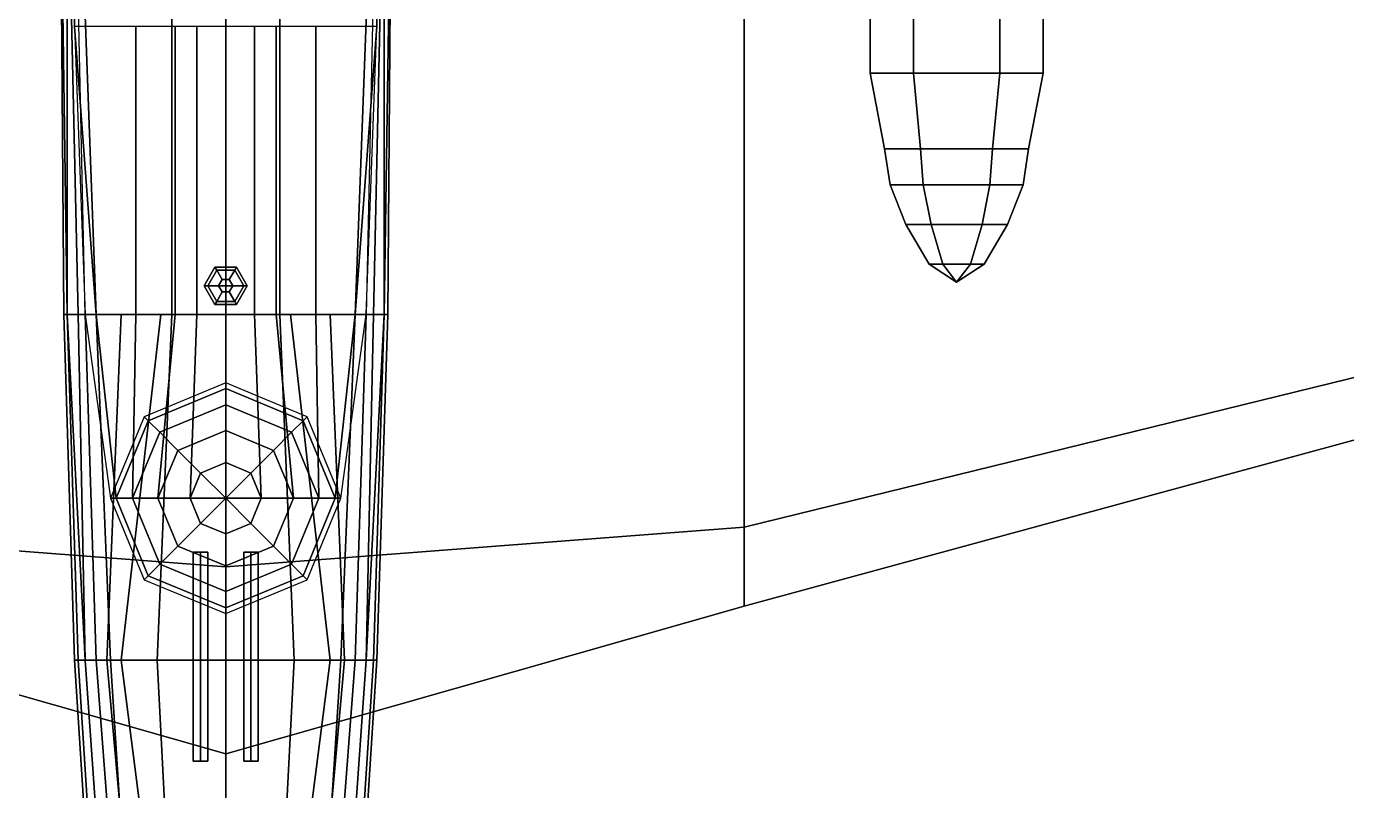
# Model space of a CAD drawing. Header units: millimetres. Extents: x -6.8 to 6.8, y -5.7 to 7.9.
# Drawn here: x -0.554 to 3.113, y -1.052 to 1.07 of the extents above; entities that cross this region are included whole.
import ezdxf

# ---------------------------------------------------------------- set-up
doc = ezdxf.new("R2010")
doc.units = ezdxf.units.MM
for name, color, linetype in [('gun', 1, 'Continuous'), ('hull_addons', 6, 'Continuous'), ('turret', 2, 'Continuous'), ('wing1', 5, 'Continuous'), ('wing2', 6, 'Continuous')]:
    doc.layers.add(name, color=color, linetype=linetype)

msp = doc.modelspace()

# ---------------------------------------------------------------- linework, layer by layer
for points in [[(-0.44, 0.27, 2.06), (-0.45, 0.27, 2.3095), (-0.46, 1.63, 2.1795), (-0.44, 1.63, 1.93)], [(-0.45, 0.27, 2.3095), (-0.44, 0.27, 2.57), (-0.46, 1.63, 2.3), (-0.46, 1.63, 2.1795)], [(-0.44, 0.27, 2.57), (-0.41, 0.27, 2.73), (-0.44, 1.63, 2.6), (-0.46, 1.63, 2.3)], [(-0.36, 0.27, 1.89), (-0.44, 0.27, 2.06), (-0.44, 1.63, 1.93), (-0.41, 1.63, 1.76)], [(-0.41, 0.27, 2.73), (-0.39, 0.27, 2.83), (-0.42, 1.63, 2.7), (-0.44, 1.63, 2.6)], [(-0.15, 0.27, 1.82), (-0.36, 0.27, 1.89), (-0.41, 1.63, 1.76), (-0.15, 1.63, 1.69)], [(0, 0.27, 1.81), (-0.15, 0.27, 1.82), (-0.15, 1.63, 1.69), (0, 1.63, 1.68)], [(0, 1.63, 1.68), (0.15, 1.63, 1.69), (0.15, 0.27, 1.82), (0, 0.27, 1.81)], [(0.15, 1.63, 1.69), (0.41, 1.63, 1.76), (0.36, 0.27, 1.89), (0.15, 0.27, 1.82)], [(0.41, 1.63, 1.76), (0.44, 1.63, 1.93), (0.44, 0.27, 2.06), (0.36, 0.27, 1.89)], [(0.44, 1.63, 2.6), (0.42, 1.63, 2.7), (0.39, 0.27, 2.83), (0.41, 0.27, 2.73)], [(0.46, 1.63, 2.3), (0.44, 1.63, 2.6), (0.41, 0.27, 2.73), (0.44, 0.27, 2.57)], [(0.44, 1.63, 1.93), (0.46, 1.63, 2.1795), (0.45, 0.27, 2.3095), (0.44, 0.27, 2.06)], [(0.46, 1.63, 2.1795), (0.46, 1.63, 2.3), (0.44, 0.27, 2.57), (0.45, 0.27, 2.3095)], [(-0.03, 0.402, 3.42), (-0.06, 0.35, 3.42), (-0.05, 0.35, 3.51), (-0.025, 0.3933, 3.51)], [(-0.03, 0.402, 3.32), (-0.06, 0.35, 3.31), (-0.06, 0.35, 3.42), (-0.03, 0.402, 3.42)], [(-0.025, 0.3933, 3.51), (-0.05, 0.35, 3.51), (-0.02, 0.35, 4.19), (-0.01, 0.3673, 4.19)], [(0.03, 0.402, 3.42), (-0.03, 0.402, 3.42), (-0.025, 0.3933, 3.51), (0.025, 0.3933, 3.51)], [(0.03, 0.402, 3.32), (-0.03, 0.402, 3.32), (-0.03, 0.402, 3.42), (0.03, 0.402, 3.42)], [(0.025, 0.3933, 3.51), (-0.025, 0.3933, 3.51), (-0.01, 0.3673, 4.19), (0.01, 0.3673, 4.19)], [(0.01, 0.3673, 4.19), (-0.01, 0.3673, 4.19), (-0.02, 0.35, 4.19), (0.02, 0.35, 4.19)], [(0.05, 0.35, 3.51), (0.025, 0.3933, 3.51), (0.01, 0.3673, 4.19), (0.02, 0.35, 4.19)], [(0.06, 0.35, 3.42), (0.03, 0.402, 3.42), (0.025, 0.3933, 3.51), (0.05, 0.35, 3.51)], [(0.06, 0.35, 3.31), (0.03, 0.402, 3.32), (0.03, 0.402, 3.42), (0.06, 0.35, 3.42)], [(-0.06, 0.35, 3.42), (-0.03, 0.298, 3.42), (-0.025, 0.3067, 3.51), (-0.05, 0.35, 3.51)], [(-0.06, 0.35, 3.31), (-0.03, 0.298, 3.31), (-0.03, 0.298, 3.42), (-0.06, 0.35, 3.42)], [(-0.05, 0.35, 3.51), (-0.025, 0.3067, 3.51), (-0.01, 0.3327, 4.19), (-0.02, 0.35, 4.19)], [(-0.025, 0.3067, 3.51), (0.025, 0.3067, 3.51), (0.01, 0.3327, 4.19), (-0.01, 0.3327, 4.19)], [(0.02, 0.35, 4.19), (-0.02, 0.35, 4.19), (-0.01, 0.3327, 4.19), (0.01, 0.3327, 4.19)], [(0.025, 0.3067, 3.51), (0.05, 0.35, 3.51), (0.02, 0.35, 4.19), (0.01, 0.3327, 4.19)], [(0.03, 0.298, 3.42), (0.06, 0.35, 3.42), (0.05, 0.35, 3.51), (0.025, 0.3067, 3.51)], [(0.03, 0.298, 3.31), (0.06, 0.35, 3.31), (0.06, 0.35, 3.42), (0.03, 0.298, 3.42)], [(-0.03, 0.298, 3.42), (0.03, 0.298, 3.42), (0.025, 0.3067, 3.51), (-0.025, 0.3067, 3.51)], [(-0.03, 0.298, 3.31), (0.03, 0.298, 3.31), (0.03, 0.298, 3.42), (-0.03, 0.298, 3.42)], [(-0.42, -0.69, 2.3), (-0.41, -0.69, 2.56), (-0.44, 0.27, 2.57), (-0.45, 0.27, 2.3095)], [(-0.39, -0.69, 2.03), (-0.42, -0.69, 2.3), (-0.45, 0.27, 2.3095), (-0.44, 0.27, 2.06)], [(-0.41, -0.69, 2.56), (-0.39, -0.69, 2.72), (-0.41, 0.27, 2.73), (-0.44, 0.27, 2.57)], [(-0.32, -0.69, 1.91), (-0.39, -0.69, 2.03), (-0.44, 0.27, 2.06), (-0.36, 0.27, 1.89)], [(-0.39, -0.69, 2.72), (-0.36, -0.69, 2.82), (-0.39, 0.27, 2.83), (-0.41, 0.27, 2.73)], [(-0.36, -0.69, 2.82), (-0.33, -0.69, 2.85), (-0.29, 0.27, 2.89), (-0.39, 0.27, 2.83)], [(-0.19, -0.69, 1.83), (-0.32, -0.69, 1.91), (-0.36, 0.27, 1.89), (-0.15, 0.27, 1.82)], [(-0.33, -0.69, 2.85), (-0.29, -0.69, 2.87), (-0.18, 0.27, 2.94), (-0.29, 0.27, 2.89)], [(-0.29, -0.69, 2.87), (0, -0.69, 2.91), (0, 0.27, 2.98), (-0.18, 0.27, 2.94)], [(0, -0.69, 1.8), (-0.19, -0.69, 1.83), (-0.15, 0.27, 1.82), (0, 0.27, 1.81)], [(0, 0.27, 1.81), (0.15, 0.27, 1.82), (0.19, -0.69, 1.83), (0, -0.69, 1.8)], [(0.18, 0.27, 2.94), (0, 0.27, 2.98), (0, -0.69, 2.91), (0.29, -0.69, 2.87)], [(0.15, 0.27, 1.82), (0.36, 0.27, 1.89), (0.32, -0.69, 1.91), (0.19, -0.69, 1.83)], [(0.29, 0.27, 2.89), (0.18, 0.27, 2.94), (0.29, -0.69, 2.87), (0.33, -0.69, 2.85)], [(0.39, 0.27, 2.83), (0.29, 0.27, 2.89), (0.33, -0.69, 2.85), (0.36, -0.69, 2.82)], [(0.36, 0.27, 1.89), (0.44, 0.27, 2.06), (0.39, -0.69, 2.03), (0.32, -0.69, 1.91)], [(0.41, 0.27, 2.73), (0.39, 0.27, 2.83), (0.36, -0.69, 2.82), (0.39, -0.69, 2.72)], [(0.44, 0.27, 2.06), (0.45, 0.27, 2.3095), (0.42, -0.69, 2.3), (0.39, -0.69, 2.03)], [(0.44, 0.27, 2.57), (0.41, 0.27, 2.73), (0.39, -0.69, 2.72), (0.41, -0.69, 2.56)], [(0.45, 0.27, 2.3095), (0.44, 0.27, 2.57), (0.41, -0.69, 2.56), (0.42, -0.69, 2.3)], [(-0.28, -2.25, 2.12), (-0.32, -2.25, 2.2895), (-0.42, -0.69, 2.3), (-0.39, -0.69, 2.03)], [(-0.32, -2.25, 2.2895), (-0.31, -2.25, 2.52), (-0.41, -0.69, 2.56), (-0.42, -0.69, 2.3)], [(-0.31, -2.25, 2.52), (-0.28, -2.25, 2.64), (-0.39, -0.69, 2.72), (-0.41, -0.69, 2.56)], [(-0.22, -2.25, 2), (-0.28, -2.25, 2.12), (-0.39, -0.69, 2.03), (-0.32, -0.69, 1.91)], [(-0.28, -2.25, 2.64), (-0.24, -2.25, 2.71), (-0.36, -0.69, 2.82), (-0.39, -0.69, 2.72)], [(-0.24, -2.25, 2.71), (-0.19, -2.25, 2.75), (-0.33, -0.69, 2.85), (-0.36, -0.69, 2.82)], [(-0.19, -2.25, 2.75), (-0.09, -2.25, 2.8), (-0.29, -0.69, 2.87), (-0.33, -0.69, 2.85)], [(-0.11, -2.25, 1.92), (-0.22, -2.25, 2), (-0.32, -0.69, 1.91), (-0.19, -0.69, 1.83)], [(-0.09, -2.25, 2.8), (0, -2.25, 2.8), (0, -0.69, 2.91), (-0.29, -0.69, 2.87)], [(0, -2.25, 1.9), (-0.11, -2.25, 1.92), (-0.19, -0.69, 1.83), (0, -0.69, 1.8)], [(0, -0.69, 1.8), (0.19, -0.69, 1.83), (0.11, -2.25, 1.92), (0, -2.25, 1.9)], [(0.29, -0.69, 2.87), (0, -0.69, 2.91), (0, -2.25, 2.8), (0.09, -2.25, 2.8)], [(0.33, -0.69, 2.85), (0.29, -0.69, 2.87), (0.09, -2.25, 2.8), (0.19, -2.25, 2.75)], [(0.19, -0.69, 1.83), (0.32, -0.69, 1.91), (0.22, -2.25, 2), (0.11, -2.25, 1.92)], [(0.36, -0.69, 2.82), (0.33, -0.69, 2.85), (0.19, -2.25, 2.75), (0.24, -2.25, 2.71)], [(0.32, -0.69, 1.91), (0.39, -0.69, 2.03), (0.28, -2.25, 2.12), (0.22, -2.25, 2)], [(0.39, -0.69, 2.72), (0.36, -0.69, 2.82), (0.24, -2.25, 2.71), (0.28, -2.25, 2.64)], [(0.39, -0.69, 2.03), (0.42, -0.69, 2.3), (0.32, -2.25, 2.2895), (0.28, -2.25, 2.12)], [(0.41, -0.69, 2.56), (0.39, -0.69, 2.72), (0.28, -2.25, 2.64), (0.31, -2.25, 2.52)], [(0.42, -0.69, 2.3), (0.41, -0.69, 2.56), (0.31, -2.25, 2.52), (0.32, -2.25, 2.2895)]]:
    msp.add_3dface(points)
at = {"layer": 'gun'}
for points in [[(-0.09, -0.97, 2.92), (-0.07, -0.97, 2.94), (-0.07, -0.39, 2.94), (-0.09, -0.39, 2.92)], [(-0.07, -0.97, 2.9), (-0.09, -0.97, 2.92), (-0.09, -0.39, 2.92), (-0.07, -0.39, 2.9)], [(-0.07, -0.97, 2.94), (-0.05, -0.97, 2.92), (-0.05, -0.39, 2.92), (-0.07, -0.39, 2.94)], [(-0.05, -0.97, 2.92), (-0.07, -0.97, 2.9), (-0.07, -0.39, 2.9), (-0.05, -0.39, 2.92)], [(0.05, -0.97, 2.92), (0.07, -0.97, 2.94), (0.07, -0.39, 2.94), (0.05, -0.39, 2.92)], [(0.07, -0.97, 2.9), (0.05, -0.97, 2.92), (0.05, -0.39, 2.92), (0.07, -0.39, 2.9)], [(0.07, -0.97, 2.94), (0.09, -0.97, 2.92), (0.09, -0.39, 2.92), (0.07, -0.39, 2.94)], [(0.09, -0.97, 2.92), (0.07, -0.97, 2.9), (0.07, -0.39, 2.9), (0.09, -0.39, 2.92)], [(-0.09, -0.97, 2.92), (-0.07, -0.97, 2.9), (-0.05, -0.97, 2.92), (-0.07, -0.97, 2.94)], [(0.05, -0.97, 2.92), (0.07, -0.97, 2.9), (0.09, -0.97, 2.92), (0.07, -0.97, 2.94)]]:
    msp.add_3dface(points, dxfattribs=at)
at = {"layer": 'hull_addons'}
for points in [[(-0.42, 1.07, 2.66), (-0.42, 1.07, 2.79), (-0.42, 1.63, 2.79), (-0.42, 1.63, 2.7)], [(0.42, 1.63, 2.7), (0.42, 1.63, 2.79), (0.42, 1.07, 2.79), (0.42, 1.07, 2.66)], [(-0.36, 0.27, 2.92), (-0.25, 0.27, 3.16), (-0.25, 1.07, 3.27), (-0.42, 1.07, 2.79)], [(-0.39, 0.27, 2.83), (-0.36, 0.27, 2.92), (-0.42, 1.07, 2.79), (-0.42, 1.07, 2.66)], [(-0.25, 0.27, 3.16), (-0.14, 0.27, 3.27), (-0.14, 1.07, 3.41), (-0.25, 1.07, 3.27)], [(-0.14, 0.27, 3.27), (-0.08, 0.27, 3.3), (-0.08, 1.07, 3.44), (-0.14, 1.07, 3.41)], [(-0.08, 0.27, 3.3), (0, 0.27, 3.32), (0, 1.07, 3.45), (-0.08, 1.07, 3.44)], [(0.08, 1.07, 3.44), (0, 1.07, 3.45), (0, 0.27, 3.32), (0.08, 0.27, 3.3)], [(0.14, 1.07, 3.41), (0.08, 1.07, 3.44), (0.08, 0.27, 3.3), (0.14, 0.27, 3.27)], [(0.25, 1.07, 3.27), (0.14, 1.07, 3.41), (0.14, 0.27, 3.27), (0.25, 0.27, 3.16)], [(0.42, 1.07, 2.79), (0.25, 1.07, 3.27), (0.25, 0.27, 3.16), (0.36, 0.27, 2.92)], [(0.42, 1.07, 2.66), (0.42, 1.07, 2.79), (0.36, 0.27, 2.92), (0.39, 0.27, 2.83)], [(-0.32, -0.24, 2.85), (-0.3043, -0.24, 2.9889), (-0.36, 0.27, 2.92), (-0.39, 0.27, 2.83)], [(-0.3043, -0.24, 2.9889), (-0.2589, -0.24, 3.0781), (-0.25, 0.27, 3.16), (-0.36, 0.27, 2.92)], [(-0.2589, -0.24, 3.0781), (-0.1881, -0.24, 3.1489), (-0.14, 0.27, 3.27), (-0.25, 0.27, 3.16)], [(-0.1881, -0.24, 3.1489), (-0.0989, -0.24, 3.1943), (-0.08, 0.27, 3.3), (-0.14, 0.27, 3.27)], [(-0.0989, -0.24, 3.1943), (0, -0.24, 3.21), (0, 0.27, 3.32), (-0.08, 0.27, 3.3)], [(0.08, 0.27, 3.3), (0, 0.27, 3.32), (0, -0.24, 3.21), (0.0989, -0.24, 3.1943)], [(0.14, 0.27, 3.27), (0.08, 0.27, 3.3), (0.0989, -0.24, 3.1943), (0.1881, -0.24, 3.1489)], [(0.25, 0.27, 3.16), (0.14, 0.27, 3.27), (0.1881, -0.24, 3.1489), (0.2589, -0.24, 3.0781)], [(0.36, 0.27, 2.92), (0.25, 0.27, 3.16), (0.2589, -0.24, 3.0781), (0.3043, -0.24, 2.9889)], [(0.39, 0.27, 2.83), (0.36, 0.27, 2.92), (0.3043, -0.24, 2.9889), (0.32, -0.24, 2.85)]]:
    msp.add_3dface(points, dxfattribs=at)
at = {"layer": 'turret'}
for points in [[(0, 0.0643, 2.9889), (0, 0.08, 2.85), (-0.2263, -0.0137, 2.85), (-0.2152, -0.0248, 2.9889)], [(0.2152, -0.0248, 2.9889), (0.2263, -0.0137, 2.85), (0, 0.08, 2.85), (0, 0.0643, 2.9889)], [(0, 0.0189, 3.0781), (0, 0.0643, 2.9889), (-0.2152, -0.0248, 2.9889), (-0.1831, -0.0569, 3.0781)], [(0.1831, -0.0569, 3.0781), (0.2152, -0.0248, 2.9889), (0, 0.0643, 2.9889), (0, 0.0189, 3.0781)], [(0, -0.0519, 3.1489), (0, 0.0189, 3.0781), (-0.1831, -0.0569, 3.0781), (-0.133, -0.107, 3.1489)], [(0.133, -0.107, 3.1489), (0.1831, -0.0569, 3.0781), (0, 0.0189, 3.0781), (0, -0.0519, 3.1489)], [(-0.2152, -0.0248, 2.9889), (-0.2263, -0.0137, 2.85), (-0.32, -0.24, 2.85), (-0.3043, -0.24, 2.9889)], [(-0.1831, -0.0569, 3.0781), (-0.2152, -0.0248, 2.9889), (-0.3043, -0.24, 2.9889), (-0.2589, -0.24, 3.0781)], [(0.2589, -0.24, 3.0781), (0.3043, -0.24, 2.9889), (0.2152, -0.0248, 2.9889), (0.1831, -0.0569, 3.0781)], [(0.3043, -0.24, 2.9889), (0.32, -0.24, 2.85), (0.2263, -0.0137, 2.85), (0.2152, -0.0248, 2.9889)], [(-0.133, -0.107, 3.1489), (-0.1831, -0.0569, 3.0781), (-0.2589, -0.24, 3.0781), (-0.1881, -0.24, 3.1489)], [(0, -0.1411, 3.1943), (0, -0.0519, 3.1489), (-0.133, -0.107, 3.1489), (-0.0699, -0.1701, 3.1943)], [(0.0699, -0.1701, 3.1943), (0.133, -0.107, 3.1489), (0, -0.0519, 3.1489), (0, -0.1411, 3.1943)], [(0.1881, -0.24, 3.1489), (0.2589, -0.24, 3.0781), (0.1831, -0.0569, 3.0781), (0.133, -0.107, 3.1489)], [(-0.0699, -0.1701, 3.1943), (-0.133, -0.107, 3.1489), (-0.1881, -0.24, 3.1489), (-0.0989, -0.24, 3.1943)], [(0.0989, -0.24, 3.1943), (0.1881, -0.24, 3.1489), (0.133, -0.107, 3.1489), (0.0699, -0.1701, 3.1943)], [(0, -0.24, 3.21), (0, -0.1411, 3.1943), (-0.0699, -0.1701, 3.1943), (0, -0.24, 3.21)], [(0, -0.24, 3.21), (0.0699, -0.1701, 3.1943), (0, -0.1411, 3.1943), (0, -0.24, 3.21)], [(0, -0.24, 3.21), (-0.0699, -0.1701, 3.1943), (-0.0989, -0.24, 3.1943), (0, -0.24, 3.21)], [(0, -0.24, 3.21), (0.0989, -0.24, 3.1943), (0.0699, -0.1701, 3.1943), (0, -0.24, 3.21)], [(-0.3043, -0.24, 2.9889), (-0.32, -0.24, 2.85), (-0.2263, -0.4663, 2.85), (-0.2152, -0.4552, 2.9889)], [(-0.2589, -0.24, 3.0781), (-0.3043, -0.24, 2.9889), (-0.2152, -0.4552, 2.9889), (-0.1831, -0.4231, 3.0781)], [(-0.1881, -0.24, 3.1489), (-0.2589, -0.24, 3.0781), (-0.1831, -0.4231, 3.0781), (-0.133, -0.373, 3.1489)], [(-0.0989, -0.24, 3.1943), (-0.1881, -0.24, 3.1489), (-0.133, -0.373, 3.1489), (-0.0699, -0.3099, 3.1943)], [(0, -0.24, 3.21), (-0.0989, -0.24, 3.1943), (-0.0699, -0.3099, 3.1943), (0, -0.24, 3.21)], [(0, -0.24, 3.21), (-0.0699, -0.3099, 3.1943), (0, -0.3389, 3.1943), (0, -0.24, 3.21)], [(0, -0.24, 3.21), (0, -0.3389, 3.1943), (0.0699, -0.3099, 3.1943), (0, -0.24, 3.21)], [(0, -0.24, 3.21), (0.0699, -0.3099, 3.1943), (0.0989, -0.24, 3.1943), (0, -0.24, 3.21)], [(0.0699, -0.3099, 3.1943), (0.133, -0.373, 3.1489), (0.1881, -0.24, 3.1489), (0.0989, -0.24, 3.1943)], [(0.133, -0.373, 3.1489), (0.1831, -0.4231, 3.0781), (0.2589, -0.24, 3.0781), (0.1881, -0.24, 3.1489)], [(0.1831, -0.4231, 3.0781), (0.2152, -0.4552, 2.9889), (0.3043, -0.24, 2.9889), (0.2589, -0.24, 3.0781)], [(0.2152, -0.4552, 2.9889), (0.2263, -0.4663, 2.85), (0.32, -0.24, 2.85), (0.3043, -0.24, 2.9889)], [(-0.0699, -0.3099, 3.1943), (-0.133, -0.373, 3.1489), (0, -0.4281, 3.1489), (0, -0.3389, 3.1943)], [(0, -0.3389, 3.1943), (0, -0.4281, 3.1489), (0.133, -0.373, 3.1489), (0.0699, -0.3099, 3.1943)], [(-0.133, -0.373, 3.1489), (-0.1831, -0.4231, 3.0781), (0, -0.4989, 3.0781), (0, -0.4281, 3.1489)], [(0, -0.4281, 3.1489), (0, -0.4989, 3.0781), (0.1831, -0.4231, 3.0781), (0.133, -0.373, 3.1489)], [(-0.1831, -0.4231, 3.0781), (-0.2152, -0.4552, 2.9889), (0, -0.5443, 2.9889), (0, -0.4989, 3.0781)], [(0, -0.4989, 3.0781), (0, -0.5443, 2.9889), (0.2152, -0.4552, 2.9889), (0.1831, -0.4231, 3.0781)], [(-0.2152, -0.4552, 2.9889), (-0.2263, -0.4663, 2.85), (0, -0.56, 2.85), (0, -0.5443, 2.9889)], [(0, -0.5443, 2.9889), (0, -0.56, 2.85), (0.2263, -0.4663, 2.85), (0.2152, -0.4552, 2.9889)]]:
    msp.add_3dface(points, dxfattribs=at)
at = {"layer": 'wing1'}
for points in [[(0, -0.43, 2.45), (0, 2.13, 2.45), (-1.44, 2.11, 2.07), (-1.44, -0.32, 2.07)], [(-1.44, 2.11, 1.66), (0, 2.13, 1.84), (0, -0.43, 1.84), (-1.44, -0.32, 1.66)], [(-1.44, -0.54, 1.89), (0, -0.95, 2.06), (0, -0.43, 2.45), (-1.44, -0.32, 2.07)], [(-1.44, -0.32, 1.66), (0, -0.43, 1.84), (0, -0.95, 2.06), (-1.44, -0.54, 1.89)]]:
    msp.add_3dface(points, dxfattribs=at)
at = {"layer": 'wing2'}
for points in [[(1.91, 0.94, 1.2878), (1.79, 0.94, 1.08), (1.79, 2.48, 1.08), (1.91, 2.48, 1.2878)], [(1.79, 0.94, 1.08), (1.91, 0.94, 0.8722), (1.91, 2.48, 0.8722), (1.79, 2.48, 1.08)], [(1.91, 0.94, 0.8722), (2.15, 0.94, 0.8722), (2.15, 2.48, 0.8722), (1.91, 2.48, 0.8722)], [(2.15, 0.94, 1.2878), (1.91, 0.94, 1.2878), (1.91, 2.48, 1.2878), (2.15, 2.48, 1.2878)], [(2.27, 0.94, 1.08), (2.15, 0.94, 1.2878), (2.15, 2.48, 1.2878), (2.27, 2.48, 1.08)], [(2.15, 0.94, 0.8722), (2.27, 0.94, 1.08), (2.27, 2.48, 1.08), (2.15, 2.48, 0.8722)], [(0, -0.43, 2.45), (0, 2.13, 2.45), (1.44, 2.11, 2.07), (1.44, -0.32, 2.07)], [(1.44, 2.11, 1.66), (0, 2.13, 1.84), (0, -0.43, 1.84), (1.44, -0.32, 1.66)], [(1.44, -0.32, 2.07), (1.44, 2.11, 2.07), (4.01, 2.11, 2.34), (4.01, 0.31, 2.34)], [(4.01, 2.11, 2.08), (1.44, 2.11, 1.66), (1.44, -0.32, 1.66), (4.01, 0.31, 2.08)], [(1.79, 0.94, 1.08), (1.91, 0.94, 1.2878), (1.93, 0.73, 1.2532), (1.83, 0.73, 1.08)], [(1.91, 0.94, 0.8722), (1.79, 0.94, 1.08), (1.83, 0.73, 1.08), (1.93, 0.73, 0.9068)], [(2.15, 0.94, 0.8722), (1.91, 0.94, 0.8722), (1.93, 0.73, 0.9068), (2.13, 0.73, 0.9068)], [(1.91, 0.94, 1.2878), (2.15, 0.94, 1.2878), (2.13, 0.73, 1.2532), (1.93, 0.73, 1.2532)], [(2.15, 0.94, 1.2878), (2.27, 0.94, 1.08), (2.23, 0.73, 1.08), (2.13, 0.73, 1.2532)], [(2.27, 0.94, 1.08), (2.15, 0.94, 0.8722), (2.13, 0.73, 0.9068), (2.23, 0.73, 1.08)], [(1.8452, 0.63, 1.08), (1.83, 0.73, 1.08), (1.93, 0.73, 1.2532), (1.9376, 0.63, 1.24)], [(1.9376, 0.63, 0.92), (1.93, 0.73, 0.9068), (1.83, 0.73, 1.08), (1.8452, 0.63, 1.08)], [(2.1224, 0.63, 0.92), (2.13, 0.73, 0.9068), (1.93, 0.73, 0.9068), (1.9376, 0.63, 0.92)], [(1.9376, 0.63, 1.24), (1.93, 0.73, 1.2532), (2.13, 0.73, 1.2532), (2.1224, 0.63, 1.24)], [(2.1224, 0.63, 1.24), (2.13, 0.73, 1.2532), (2.23, 0.73, 1.08), (2.2148, 0.63, 1.08)], [(2.2148, 0.63, 1.08), (2.23, 0.73, 1.08), (2.13, 0.73, 0.9068), (2.1224, 0.63, 0.92)], [(1.8886, 0.52, 1.08), (1.8452, 0.63, 1.08), (1.9376, 0.63, 1.24), (1.9593, 0.52, 1.2025)], [(1.9593, 0.52, 0.9575), (1.9376, 0.63, 0.92), (1.8452, 0.63, 1.08), (1.8886, 0.52, 1.08)], [(2.1007, 0.52, 0.9575), (2.1224, 0.63, 0.92), (1.9376, 0.63, 0.92), (1.9593, 0.52, 0.9575)], [(1.9593, 0.52, 1.2025), (1.9376, 0.63, 1.24), (2.1224, 0.63, 1.24), (2.1007, 0.52, 1.2025)], [(2.1007, 0.52, 1.2025), (2.1224, 0.63, 1.24), (2.2148, 0.63, 1.08), (2.1714, 0.52, 1.08)], [(2.1714, 0.52, 1.08), (2.2148, 0.63, 1.08), (2.1224, 0.63, 0.92), (2.1007, 0.52, 0.9575)], [(1.9535, 0.41, 1.08), (1.8886, 0.52, 1.08), (1.9593, 0.52, 1.2025), (1.9917, 0.41, 1.1463)], [(1.9917, 0.41, 1.0137), (1.9593, 0.52, 0.9575), (1.8886, 0.52, 1.08), (1.9535, 0.41, 1.08)], [(2.0683, 0.41, 1.0137), (2.1007, 0.52, 0.9575), (1.9593, 0.52, 0.9575), (1.9917, 0.41, 1.0137)], [(1.9917, 0.41, 1.1463), (1.9593, 0.52, 1.2025), (2.1007, 0.52, 1.2025), (2.0683, 0.41, 1.1463)], [(2.0683, 0.41, 1.1463), (2.1007, 0.52, 1.2025), (2.1714, 0.52, 1.08), (2.1065, 0.41, 1.08)], [(2.1065, 0.41, 1.08), (2.1714, 0.52, 1.08), (2.1007, 0.52, 0.9575), (2.0683, 0.41, 1.0137)], [(2.03, 0.36, 1.08), (1.9535, 0.41, 1.08), (1.9917, 0.41, 1.1463), (2.03, 0.36, 1.08)], [(2.03, 0.36, 1.08), (1.9917, 0.41, 1.0137), (1.9535, 0.41, 1.08), (2.03, 0.36, 1.08)], [(2.03, 0.36, 1.08), (1.9917, 0.41, 1.1463), (2.0683, 0.41, 1.1463), (2.03, 0.36, 1.08)], [(2.03, 0.36, 1.08), (2.0683, 0.41, 1.0137), (1.9917, 0.41, 1.0137), (2.03, 0.36, 1.08)], [(2.03, 0.36, 1.08), (2.0683, 0.41, 1.1463), (2.1065, 0.41, 1.08), (2.03, 0.36, 1.08)], [(2.03, 0.36, 1.08), (2.1065, 0.41, 1.08), (2.0683, 0.41, 1.0137), (2.03, 0.36, 1.08)], [(4.01, 0.16, 2.22), (1.44, -0.54, 1.89), (1.44, -0.32, 2.07), (4.01, 0.31, 2.34)], [(4.01, 0.31, 2.08), (1.44, -0.32, 1.66), (1.44, -0.54, 1.89), (4.01, 0.16, 2.22)], [(1.44, -0.54, 1.89), (0, -0.95, 2.06), (0, -0.43, 2.45), (1.44, -0.32, 2.07)], [(1.44, -0.32, 1.66), (0, -0.43, 1.84), (0, -0.95, 2.06), (1.44, -0.54, 1.89)]]:
    msp.add_3dface(points, dxfattribs=at)

doc.saveas('drawing.dxf')
